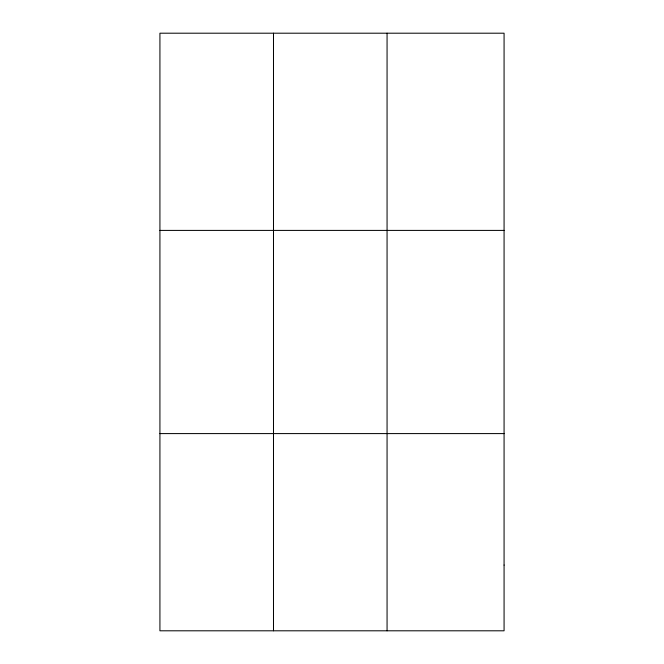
<?xml version="1.0" encoding="UTF-8"?>
<svg xmlns="http://www.w3.org/2000/svg" width="664" height="664" viewBox="0 0 664 664"><rect width="100%" height="100%" fill="white"/><g stroke="black" fill="none" stroke-linecap="round" stroke-linejoin="round"><path stroke-width="1" d="M273.493 630.8L273.493 33.2M387.062 630.8L387.062 33.2M159.924 230.408L504.076 230.408M159.924 433.592L504.076 433.592M504.076 565.064L504.076 630.8L159.924 630.8L159.924 33.2L504.076 33.2L504.076 565.064"/></g></svg>
